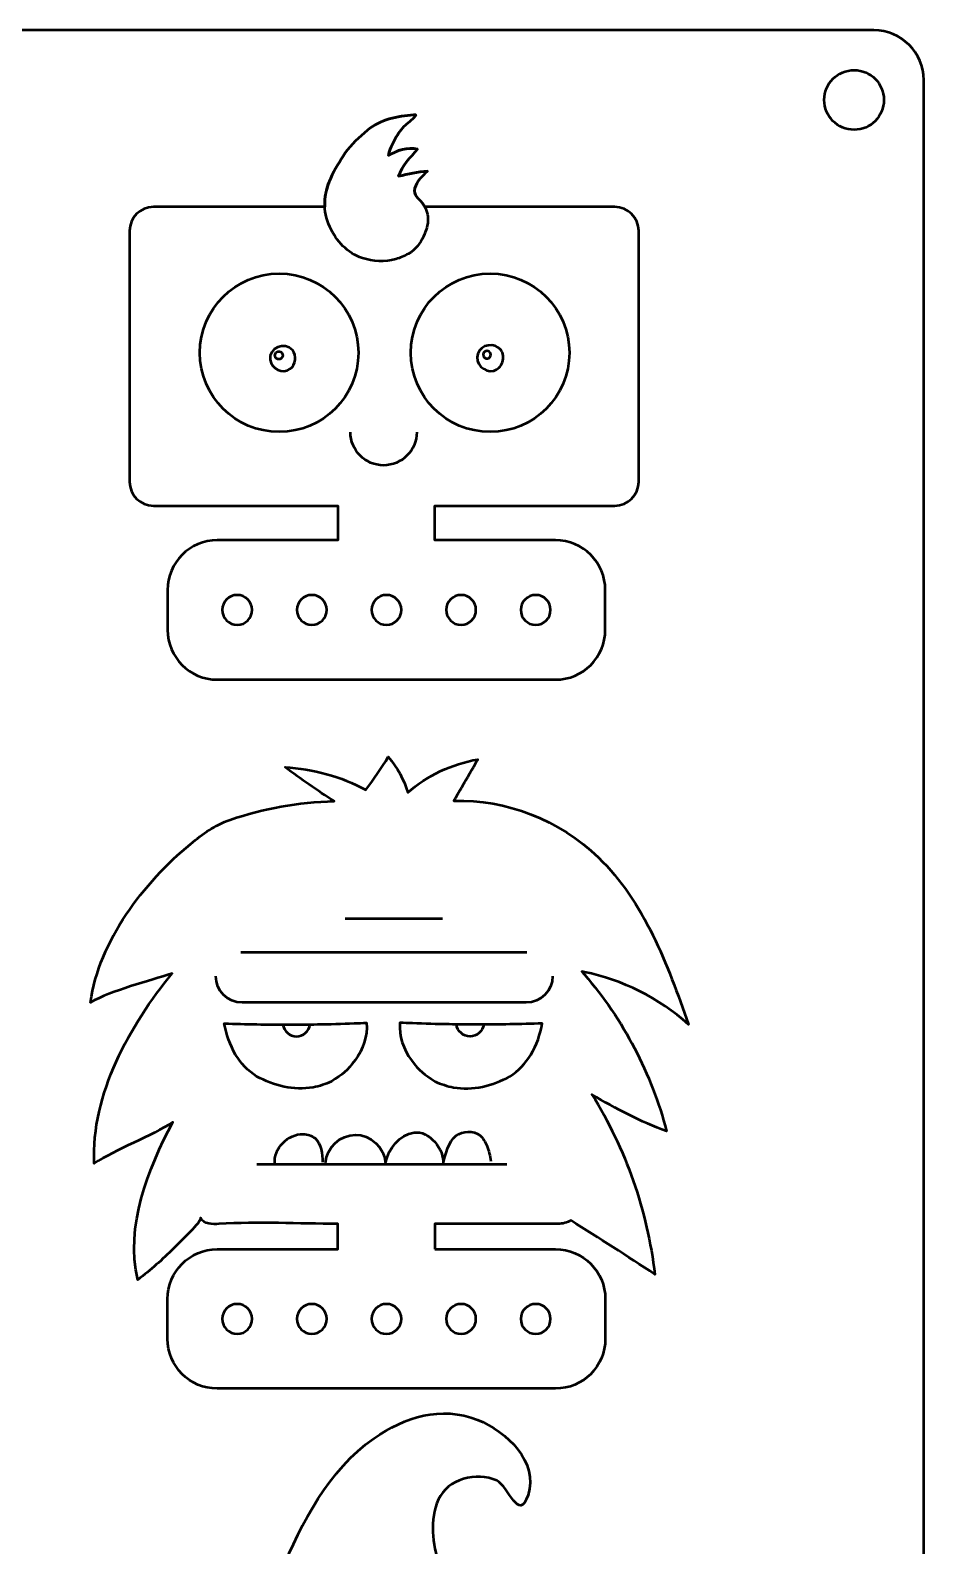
# Model space of a CAD drawing. Header units: centimetres. Extents: x -10.5 to 10.4, y -14.9 to 14.9.
# Drawn here: x 1.42 to 10.4, y -0.28 to 14.95 of the extents above; entities that cross this region are included whole.
import ezdxf

# ---------------------------------------------------------------- set-up
doc = ezdxf.new("R2010")
doc.units = ezdxf.units.CM
doc.header["$MEASUREMENT"] = 0
doc.layers.add('Layer 1', color=7, linetype='Continuous')

msp = doc.modelspace()

# ---------------------------------------------------------------- linework, layer by layer
at = {"layer": 'Layer 1', "lineweight": 53}
msp.add_ellipse((9.7, 14.25), major_axis=(0, 0.3), ratio=1, dxfattribs=at)
at = {"layer": 'Layer 1', "color": 1, "lineweight": 53}
msp.add_open_spline([(-10.5, -14.45), (-10.5, -14.45), (-10.5, 14.45), (-10.5, 14.45), (-10.5, 14.45), (-10.5, 14.72614), (-10.27614, 14.95), (-10, 14.95), (-10, 14.95), (-10, 14.95), (9.9, 14.95), (9.9, 14.95), (9.9, 14.95), (10.17614, 14.95), (10.4, 14.72614), (10.4, 14.45), (10.4, 14.45), (10.4, 14.45), (10.4, -14.45), (10.4, -14.45), (10.4, -14.45), (10.4, -14.72614), (10.17614, -14.95), (9.9, -14.95), (9.9, -14.95), (9.9, -14.95), (-10, -14.95), (-10, -14.95), (-10, -14.95), (-10.27614, -14.95), (-10.5, -14.72614), (-10.5, -14.45)], degree=3, knots=[0, 0, 0, 0, 0.11111111, 0.11111111, 0.11111111, 0.11111111, 0.22222222, 0.22222222, 0.22222222, 0.22222222, 0.33333333, 0.33333333, 0.33333333, 0.33333333, 0.44444444, 0.44444444, 0.44444444, 0.44444444, 0.55555556, 0.55555556, 0.55555556, 0.55555556, 0.66666667, 0.66666667, 0.66666667, 0.66666667, 0.77777778, 0.77777778, 0.77777778, 0.77777778, 1, 1, 1, 1], dxfattribs=at)
at = {"layer": 'Layer 1', "color": 3, "lineweight": 53}
for points, knots in [([(6.7, 8.425), (6.7, 8.425), (3.3, 8.425), (3.3, 8.425), (3.3, 8.425), (3.02386, 8.425), (2.8, 8.64886), (2.8, 8.925), (2.8, 8.925), (2.8, 8.925), (2.8, 9.325), (2.8, 9.325), (2.8, 9.325), (2.8, 9.60114), (3.02386, 9.825), (3.3, 9.825), (3.3, 9.825), (3.3, 9.825), (4.5125, 9.825), (4.5125, 9.825), (4.5125, 9.825), (4.5125, 9.825), (4.5125, 10.172), (4.5125, 10.172), (4.5125, 10.172), (4.5125, 10.172), (2.65845, 10.172), (2.65845, 10.172), (2.65845, 10.172), (2.52602, 10.172), (2.41767, 10.28035), (2.41767, 10.41277), (2.41767, 10.41277), (2.41767, 10.41277), (2.41767, 12.93399), (2.41767, 12.93399), (2.41767, 12.93399), (2.41767, 13.06641), (2.52602, 13.17477), (2.65845, 13.17477), (2.65845, 13.17477), (2.65845, 13.17477), (4.38034, 13.17477), (4.38034, 13.17477), (4.38034, 13.17477), (4.3748, 13.27082), (4.39591, 13.3667), (4.43963, 13.46401), (4.43963, 13.46401), (4.48035, 13.55466), (4.53175, 13.63515), (4.58679, 13.71746), (4.58679, 13.71746), (4.64548, 13.80522), (4.72773, 13.87767), (4.80832, 13.94558), (4.80832, 13.94558), (4.93763, 14.0543), (5.10939, 14.08922), (5.27344, 14.09984), (5.27344, 14.09984), (5.28116, 14.10034), (5.2888, 14.10072), (5.29636, 14.10108), (5.29636, 14.10108), (5.28653, 14.06268), (5.21845, 14.02602), (5.19007, 13.99714), (5.19007, 13.99714), (5.15093, 13.95732), (5.11447, 13.90996), (5.08914, 13.86038), (5.08914, 13.86038), (5.06311, 13.80943), (5.02705, 13.74816), (5.0198, 13.69082), (5.0198, 13.69082), (5.10307, 13.74207), (5.21347, 13.78209), (5.31217, 13.75492), (5.31217, 13.75492), (5.24324, 13.67469), (5.15291, 13.5881), (5.12266, 13.48335), (5.12266, 13.48335), (5.22226, 13.50743), (5.31034, 13.5279), (5.41279, 13.53399), (5.41279, 13.53399), (5.36263, 13.48827), (5.30275, 13.43081), (5.28679, 13.36214), (5.28679, 13.36214), (5.27065, 13.29264), (5.32052, 13.26258), (5.3594, 13.21546), (5.3594, 13.21546), (5.36986, 13.20279), (5.37885, 13.18914), (5.38641, 13.17477), (5.38641, 13.17477), (5.38641, 13.17477), (7.2944, 13.17477), (7.2944, 13.17477), (7.2944, 13.17477), (7.42682, 13.17477), (7.53519, 13.06641), (7.53519, 12.93399), (7.53519, 12.93399), (7.53519, 12.93399), (7.53519, 10.41277), (7.53519, 10.41277), (7.53519, 10.41277), (7.53519, 10.28035), (7.42682, 10.172), (7.2944, 10.172), (7.2944, 10.172), (7.2944, 10.172), (5.48749, 10.172), (5.48749, 10.172), (5.48749, 10.172), (5.48749, 10.172), (5.48749, 9.825), (5.48749, 9.825), (5.48749, 9.825), (5.48749, 9.825), (6.7, 9.825), (6.7, 9.825), (6.7, 9.825), (6.97614, 9.825), (7.2, 9.60114), (7.2, 9.325), (7.2, 9.325), (7.2, 9.325), (7.2, 8.925), (7.2, 8.925), (7.2, 8.925), (7.2, 8.64886), (6.97614, 8.425), (6.7, 8.425)], [0, 0, 0, 0, 0.02777778, 0.02777778, 0.02777778, 0.02777778, 0.05555556, 0.05555556, 0.05555556, 0.05555556, 0.08333333, 0.08333333, 0.08333333, 0.08333333, 0.11111111, 0.11111111, 0.11111111, 0.11111111, 0.13888889, 0.13888889, 0.13888889, 0.13888889, 0.16666667, 0.16666667, 0.16666667, 0.16666667, 0.19444444, 0.19444444, 0.19444444, 0.19444444, 0.22222222, 0.22222222, 0.22222222, 0.22222222, 0.25, 0.25, 0.25, 0.25, 0.27777778, 0.27777778, 0.27777778, 0.27777778, 0.30555556, 0.30555556, 0.30555556, 0.30555556, 0.33333333, 0.33333333, 0.33333333, 0.33333333, 0.36111111, 0.36111111, 0.36111111, 0.36111111, 0.38888889, 0.38888889, 0.38888889, 0.38888889, 0.41666667, 0.41666667, 0.41666667, 0.41666667, 0.44444444, 0.44444444, 0.44444444, 0.44444444, 0.47222222, 0.47222222, 0.47222222, 0.47222222, 0.5, 0.5, 0.5, 0.5, 0.52777778, 0.52777778, 0.52777778, 0.52777778, 0.55555556, 0.55555556, 0.55555556, 0.55555556, 0.58333333, 0.58333333, 0.58333333, 0.58333333, 0.61111111, 0.61111111, 0.61111111, 0.61111111, 0.63888889, 0.63888889, 0.63888889, 0.63888889, 0.66666667, 0.66666667, 0.66666667, 0.66666667, 0.69444444, 0.69444444, 0.69444444, 0.69444444, 0.72222222, 0.72222222, 0.72222222, 0.72222222, 0.75, 0.75, 0.75, 0.75, 0.77777778, 0.77777778, 0.77777778, 0.77777778, 0.80555556, 0.80555556, 0.80555556, 0.80555556, 0.83333333, 0.83333333, 0.83333333, 0.83333333, 0.86111111, 0.86111111, 0.86111111, 0.86111111, 0.88888889, 0.88888889, 0.88888889, 0.88888889, 0.91666667, 0.91666667, 0.91666667, 0.91666667, 0.94444444, 0.94444444, 0.94444444, 0.94444444, 1, 1, 1, 1]), ([(5.4875, 2.7), (5.4875, 2.7), (5.4875, 2.95526), (5.4875, 2.95526), (5.4875, 2.95526), (5.4875, 2.95526), (6.01427, 2.95526), (6.01427, 2.95526), (6.01427, 2.95526), (6.01427, 2.95526), (6.72534, 2.95526), (6.72534, 2.95526), (6.72534, 2.95526), (6.77255, 2.95526), (6.81707, 2.96783), (6.85541, 2.98987), (6.85541, 2.98987), (7.13826, 2.81175), (7.41912, 2.63096), (7.6982, 2.44755), (7.6982, 2.44755), (7.6226, 3.08773), (7.40367, 3.71186), (7.06597, 4.25682), (7.06597, 4.25682), (7.30556, 4.1091), (7.55713, 3.98453), (7.81505, 3.88534), (7.81505, 3.88534), (7.66736, 4.46338), (7.38032, 5.00943), (6.9899, 5.46092), (6.9899, 5.46092), (6.9815, 5.47107), (6.97269, 5.48076), (6.96409, 5.49069), (6.96409, 5.49069), (6.97269, 5.48915), (6.98129, 5.48738), (6.9899, 5.48563), (6.9899, 5.48563), (7.37018, 5.40935), (7.73702, 5.22549), (8.03637, 4.9594), (8.03637, 4.9594), (7.82233, 5.56476), (7.59284, 6.19172), (7.1301, 6.63749), (7.1301, 6.63749), (6.74056, 7.0127), (6.19824, 7.22631), (5.67863, 7.20735), (5.67863, 7.20735), (5.75889, 7.34668), (5.83871, 7.48534), (5.91806, 7.62312), (5.91806, 7.62312), (5.65549, 7.57683), (5.41036, 7.46154), (5.21347, 7.29069), (5.21347, 7.29069), (5.17667, 7.41965), (5.10942, 7.54266), (5.01884, 7.64717), (5.01884, 7.64717), (4.94851, 7.5345), (4.8731, 7.42429), (4.79309, 7.31715), (4.79309, 7.31715), (4.54221, 7.45182), (4.26158, 7.53009), (3.98117, 7.54356), (3.98117, 7.54356), (4.14209, 7.4254), (4.3061, 7.31162), (4.47301, 7.20251), (4.47301, 7.20251), (4.11719, 7.19304), (3.76403, 7.13065), (3.42872, 7.01733), (3.42872, 7.01733), (3.27374, 6.96243), (3.15668, 6.87581), (3.03124, 6.77261), (3.03124, 6.77261), (2.56277, 6.3877), (2.11015, 5.79887), (2.02572, 5.18097), (2.02572, 5.18097), (2.23649, 5.29978), (2.61722, 5.397), (2.84606, 5.4715), (2.84606, 5.4715), (2.42013, 4.95168), (2.033, 4.26187), (2.06255, 3.56216), (2.06255, 3.56216), (2.27461, 3.70169), (2.64389, 3.84015), (2.85288, 3.97751), (2.85288, 3.97751), (2.60246, 3.50528), (2.37227, 2.93123), (2.50102, 2.39331), (2.50102, 2.39331), (2.62937, 2.48964), (2.74775, 2.59714), (2.86186, 2.70976), (2.86186, 2.70976), (2.91633, 2.76348), (2.97025, 2.81776), (3.02473, 2.87152), (3.02473, 2.87152), (3.04066, 2.88726), (3.14189, 2.99323), (3.13102, 3.01449), (3.13102, 3.01449), (3.16382, 2.95034), (3.25645, 2.95134), (3.31583, 2.95488), (3.31583, 2.95488), (3.71164, 2.97834), (4.11565, 2.95659), (4.5125, 2.95532), (4.5125, 2.95532), (4.5125, 2.95532), (4.5125, 2.7), (4.5125, 2.7), (4.5125, 2.7), (4.5125, 2.7), (3.3, 2.7), (3.3, 2.7), (3.3, 2.7), (3.02386, 2.7), (2.8, 2.47614), (2.8, 2.2), (2.8, 2.2), (2.8, 2.2), (2.8, 1.8), (2.8, 1.8), (2.8, 1.8), (2.8, 1.52386), (3.02386, 1.3), (3.3, 1.3), (3.3, 1.3), (3.3, 1.3), (6.7, 1.3), (6.7, 1.3), (6.7, 1.3), (6.97614, 1.3), (7.2, 1.52386), (7.2, 1.8), (7.2, 1.8), (7.2, 1.8), (7.2, 2.2), (7.2, 2.2), (7.2, 2.2), (7.2, 2.47614), (6.97614, 2.7), (6.7, 2.7), (6.7, 2.7), (6.7, 2.7), (5.4875, 2.7), (5.4875, 2.7)], [0, 0, 0, 0, 0.02380952, 0.02380952, 0.02380952, 0.02380952, 0.04761905, 0.04761905, 0.04761905, 0.04761905, 0.07142857, 0.07142857, 0.07142857, 0.07142857, 0.0952381, 0.0952381, 0.0952381, 0.0952381, 0.11904762, 0.11904762, 0.11904762, 0.11904762, 0.14285714, 0.14285714, 0.14285714, 0.14285714, 0.16666667, 0.16666667, 0.16666667, 0.16666667, 0.19047619, 0.19047619, 0.19047619, 0.19047619, 0.21428571, 0.21428571, 0.21428571, 0.21428571, 0.23809524, 0.23809524, 0.23809524, 0.23809524, 0.26190476, 0.26190476, 0.26190476, 0.26190476, 0.28571429, 0.28571429, 0.28571429, 0.28571429, 0.30952381, 0.30952381, 0.30952381, 0.30952381, 0.33333333, 0.33333333, 0.33333333, 0.33333333, 0.35714286, 0.35714286, 0.35714286, 0.35714286, 0.38095238, 0.38095238, 0.38095238, 0.38095238, 0.4047619, 0.4047619, 0.4047619, 0.4047619, 0.42857143, 0.42857143, 0.42857143, 0.42857143, 0.45238095, 0.45238095, 0.45238095, 0.45238095, 0.47619048, 0.47619048, 0.47619048, 0.47619048, 0.5, 0.5, 0.5, 0.5, 0.52380952, 0.52380952, 0.52380952, 0.52380952, 0.54761905, 0.54761905, 0.54761905, 0.54761905, 0.57142857, 0.57142857, 0.57142857, 0.57142857, 0.5952381, 0.5952381, 0.5952381, 0.5952381, 0.61904762, 0.61904762, 0.61904762, 0.61904762, 0.64285714, 0.64285714, 0.64285714, 0.64285714, 0.66666667, 0.66666667, 0.66666667, 0.66666667, 0.69047619, 0.69047619, 0.69047619, 0.69047619, 0.71428571, 0.71428571, 0.71428571, 0.71428571, 0.73809524, 0.73809524, 0.73809524, 0.73809524, 0.76190476, 0.76190476, 0.76190476, 0.76190476, 0.78571429, 0.78571429, 0.78571429, 0.78571429, 0.80952381, 0.80952381, 0.80952381, 0.80952381, 0.83333333, 0.83333333, 0.83333333, 0.83333333, 0.85714286, 0.85714286, 0.85714286, 0.85714286, 0.88095238, 0.88095238, 0.88095238, 0.88095238, 0.9047619, 0.9047619, 0.9047619, 0.9047619, 0.92857143, 0.92857143, 0.92857143, 0.92857143, 0.95238095, 0.95238095, 0.95238095, 0.95238095, 1, 1, 1, 1]), ([(5.48749, -7.05), (5.48749, -7.05), (5.48749, -7.04349), (5.48749, -7.04349), (5.48749, -7.04349), (5.7426, -7.00408), (5.82126, -6.68124), (5.97507, -6.51681), (5.97507, -6.51681), (5.93598, -6.65751), (5.91422, -6.80152), (5.88102, -6.94282), (5.88102, -6.94282), (6.28841, -6.88319), (6.40608, -6.39361), (6.47406, -6.05694), (6.47406, -6.05694), (6.55865, -6.15417), (6.56054, -6.31366), (6.6185, -6.42118), (6.6185, -6.42118), (6.60886, -6.40068), (6.71338, -6.23645), (6.72495, -6.20295), (6.72495, -6.20295), (6.76456, -6.0885), (6.82908, -5.98481), (6.87316, -5.87222), (6.87316, -5.87222), (6.92882, -5.73001), (6.95628, -5.59675), (6.9661, -5.44444), (6.9661, -5.44444), (6.97871, -5.2492), (6.9627, -5.08348), (6.85409, -4.93545), (6.85409, -4.93545), (6.85409, -4.93545), (6.85409, -4.59724), (6.85409, -4.59724), (6.85409, -4.59724), (6.87648, -4.56205), (6.90036, -4.52821), (6.92538, -4.49737), (6.92538, -4.49737), (6.9624, -4.62754), (6.97768, -4.76458), (7.00576, -4.89496), (7.00576, -4.89496), (7.07783, -4.78317), (7.13033, -4.60847), (7.13744, -4.47369), (7.13744, -4.47369), (7.20089, -4.51645), (7.26249, -4.59767), (7.28476, -4.67278), (7.28476, -4.67278), (7.33457, -4.51595), (7.28161, -4.22627), (7.28161, -4.05197), (7.28161, -4.05197), (7.28161, -3.88501), (7.28525, -3.71248), (7.24523, -3.55075), (7.24523, -3.55075), (7.20058, -3.37054), (7.13505, -3.17353), (7.01165, -3.03322), (7.01165, -3.03322), (6.9337, -2.94456), (6.7596, -2.81981), (6.63557, -2.82856), (6.63557, -2.82856), (6.61416, -2.83007), (6.59573, -2.83321), (6.57995, -2.83777), (6.57995, -2.83777), (6.58009, -2.77677), (6.55976, -2.68348), (6.54341, -2.62215), (6.54341, -2.62215), (6.57287, -2.58973), (6.59493, -2.55291), (6.60206, -2.51138), (6.60206, -2.51138), (6.61925, -2.41127), (6.50765, -2.24431), (6.42887, -2.21314), (6.42887, -2.21314), (6.40537, -2.20384), (6.38346, -2.1985), (6.36272, -2.19637), (6.36272, -2.19637), (6.30406, -2.13576), (6.25554, -2.03908), (6.218, -1.96688), (6.218, -1.96688), (6.16754, -1.86985), (6.11235, -1.77453), (6.06419, -1.67682), (6.06419, -1.67682), (5.96218, -1.46988), (5.8779, -1.25089), (5.76276, -1.05009), (5.76276, -1.05009), (5.65802, -0.8674), (5.58944, -0.67192), (5.52936, -0.47216), (5.52936, -0.47216), (5.46407, -0.25499), (5.42912, -0.02779), (5.52353, 0.18808), (5.52353, 0.18808), (5.61024, 0.38624), (5.9073, 0.47238), (6.10856, 0.37498), (6.10856, 0.37498), (6.23188, 0.31532), (6.32823, -0.04909), (6.42283, 0.2297), (6.42283, 0.2297), (6.5353, 0.5612), (6.20684, 0.87047), (5.91637, 0.98504), (5.91637, 0.98504), (5.54521, 1.13142), (5.19122, 1.01705), (4.87336, 0.79807), (4.87336, 0.79807), (4.41874, 0.48488), (4.14676, -0.05444), (3.94083, -0.53854), (3.94083, -0.53854), (3.80603, -0.85555), (3.72979, -1.22158), (3.70092, -1.56289), (3.70092, -1.56289), (3.68839, -1.71113), (3.6796, -1.86094), (3.66648, -2.00801), (3.66648, -2.00801), (3.66025, -2.07766), (3.7101, -2.22727), (3.66178, -2.28472), (3.66178, -2.28472), (3.66178, -2.28472), (3.66408, -2.2897), (3.66408, -2.2897), (3.66408, -2.2897), (3.61521, -2.29762), (3.56858, -2.32137), (3.52618, -2.36772), (3.52618, -2.36772), (3.46288, -2.43692), (3.48178, -2.55305), (3.52495, -2.63547), (3.52495, -2.63547), (3.49077, -2.72133), (3.50212, -2.80225), (3.54098, -2.87443), (3.54098, -2.87443), (3.53773, -2.87575), (3.53449, -2.87708), (3.53127, -2.87845), (3.53127, -2.87845), (3.52552, -2.77066), (3.35514, -2.79881), (3.24508, -2.827), (3.24508, -2.827), (2.8634, -2.92479), (2.80687, -3.39977), (2.79517, -3.72778), (2.79517, -3.72778), (2.78814, -3.92539), (2.80023, -4.12296), (2.81149, -4.32021), (2.81149, -4.32021), (2.82208, -4.50502), (2.86195, -4.77869), (2.79568, -4.94926), (2.79568, -4.94926), (2.84441, -4.82383), (2.93836, -4.72674), (2.99897, -4.60886), (2.99897, -4.60886), (3.03784, -4.71022), (3.0739, -4.83014), (3.11047, -4.92385), (3.11047, -4.92385), (3.12421, -4.88616), (3.14035, -4.84085), (3.15168, -4.8082), (3.15168, -4.8082), (3.15168, -4.8082), (3.15168, -4.98694), (3.15168, -4.98694), (3.15168, -4.98694), (3.12525, -5.11348), (3.11953, -5.24785), (3.11948, -5.33742), (3.11948, -5.33742), (3.11938, -5.57362), (3.21139, -5.78595), (3.27937, -6.00695), (3.27937, -6.00695), (3.3127, -6.11527), (3.35782, -6.21934), (3.41337, -6.31807), (3.41337, -6.31807), (3.41714, -6.32478), (3.43141, -6.34667), (3.45042, -6.37541), (3.45042, -6.37541), (3.50404, -6.4564), (3.59553, -6.59144), (3.59602, -6.59094), (3.59602, -6.59094), (3.69883, -6.48601), (3.61687, -6.29778), (3.66948, -6.16735), (3.66948, -6.16735), (3.84047, -6.47962), (4.15569, -6.86143), (4.47869, -7.05), (4.47869, -7.05), (4.47869, -7.05), (3.3, -7.05), (3.3, -7.05), (3.3, -7.05), (3.02386, -7.05), (2.8, -7.27386), (2.8, -7.55), (2.8, -7.55), (2.8, -7.55), (2.8, -7.95), (2.8, -7.95), (2.8, -7.95), (2.8, -8.22614), (3.02386, -8.45), (3.3, -8.45), (3.3, -8.45), (3.3, -8.45), (6.7, -8.45), (6.7, -8.45), (6.7, -8.45), (6.97614, -8.45), (7.2, -8.22614), (7.2, -7.95), (7.2, -7.95), (7.2, -7.95), (7.2, -7.55), (7.2, -7.55), (7.2, -7.55), (7.2, -7.27386), (6.97614, -7.05), (6.7, -7.05), (6.7, -7.05), (6.7, -7.05), (5.48749, -7.05), (5.48749, -7.05)], [0, 0, 0, 0, 0.01515152, 0.01515152, 0.01515152, 0.01515152, 0.03030303, 0.03030303, 0.03030303, 0.03030303, 0.04545455, 0.04545455, 0.04545455, 0.04545455, 0.06060606, 0.06060606, 0.06060606, 0.06060606, 0.07575758, 0.07575758, 0.07575758, 0.07575758, 0.09090909, 0.09090909, 0.09090909, 0.09090909, 0.10606061, 0.10606061, 0.10606061, 0.10606061, 0.12121212, 0.12121212, 0.12121212, 0.12121212, 0.13636364, 0.13636364, 0.13636364, 0.13636364, 0.15151515, 0.15151515, 0.15151515, 0.15151515, 0.16666667, 0.16666667, 0.16666667, 0.16666667, 0.18181818, 0.18181818, 0.18181818, 0.18181818, 0.1969697, 0.1969697, 0.1969697, 0.1969697, 0.21212121, 0.21212121, 0.21212121, 0.21212121, 0.22727273, 0.22727273, 0.22727273, 0.22727273, 0.24242424, 0.24242424, 0.24242424, 0.24242424, 0.25757576, 0.25757576, 0.25757576, 0.25757576, 0.27272727, 0.27272727, 0.27272727, 0.27272727, 0.28787879, 0.28787879, 0.28787879, 0.28787879, 0.3030303, 0.3030303, 0.3030303, 0.3030303, 0.31818182, 0.31818182, 0.31818182, 0.31818182, 0.33333333, 0.33333333, 0.33333333, 0.33333333, 0.34848485, 0.34848485, 0.34848485, 0.34848485, 0.36363636, 0.36363636, 0.36363636, 0.36363636, 0.37878788, 0.37878788, 0.37878788, 0.37878788, 0.39393939, 0.39393939, 0.39393939, 0.39393939, 0.40909091, 0.40909091, 0.40909091, 0.40909091, 0.42424242, 0.42424242, 0.42424242, 0.42424242, 0.43939394, 0.43939394, 0.43939394, 0.43939394, 0.45454545, 0.45454545, 0.45454545, 0.45454545, 0.46969697, 0.46969697, 0.46969697, 0.46969697, 0.48484848, 0.48484848, 0.48484848, 0.48484848, 0.5, 0.5, 0.5, 0.5, 0.51515152, 0.51515152, 0.51515152, 0.51515152, 0.53030303, 0.53030303, 0.53030303, 0.53030303, 0.54545455, 0.54545455, 0.54545455, 0.54545455, 0.56060606, 0.56060606, 0.56060606, 0.56060606, 0.57575758, 0.57575758, 0.57575758, 0.57575758, 0.59090909, 0.59090909, 0.59090909, 0.59090909, 0.60606061, 0.60606061, 0.60606061, 0.60606061, 0.62121212, 0.62121212, 0.62121212, 0.62121212, 0.63636364, 0.63636364, 0.63636364, 0.63636364, 0.65151515, 0.65151515, 0.65151515, 0.65151515, 0.66666667, 0.66666667, 0.66666667, 0.66666667, 0.68181818, 0.68181818, 0.68181818, 0.68181818, 0.6969697, 0.6969697, 0.6969697, 0.6969697, 0.71212121, 0.71212121, 0.71212121, 0.71212121, 0.72727273, 0.72727273, 0.72727273, 0.72727273, 0.74242424, 0.74242424, 0.74242424, 0.74242424, 0.75757576, 0.75757576, 0.75757576, 0.75757576, 0.77272727, 0.77272727, 0.77272727, 0.77272727, 0.78787879, 0.78787879, 0.78787879, 0.78787879, 0.8030303, 0.8030303, 0.8030303, 0.8030303, 0.81818182, 0.81818182, 0.81818182, 0.81818182, 0.83333333, 0.83333333, 0.83333333, 0.83333333, 0.84848485, 0.84848485, 0.84848485, 0.84848485, 0.86363636, 0.86363636, 0.86363636, 0.86363636, 0.87878788, 0.87878788, 0.87878788, 0.87878788, 0.89393939, 0.89393939, 0.89393939, 0.89393939, 0.90909091, 0.90909091, 0.90909091, 0.90909091, 0.92424242, 0.92424242, 0.92424242, 0.92424242, 0.93939394, 0.93939394, 0.93939394, 0.93939394, 0.95454545, 0.95454545, 0.95454545, 0.95454545, 0.96969697, 0.96969697, 0.96969697, 0.96969697, 1, 1, 1, 1])]:
    msp.add_open_spline(points, degree=3, knots=knots, dxfattribs=at)
at = {"layer": 'Layer 1', "color": 5, "lineweight": 53}
for points, knots in [([(5.27344, 14.09984), (5.10939, 14.08922), (4.93764, 14.0543), (4.80833, 13.94558), (4.80833, 13.94558), (4.72773, 13.87767), (4.64548, 13.80522), (4.58679, 13.71746), (4.58679, 13.71746), (4.53175, 13.63515), (4.48035, 13.55466), (4.43963, 13.46401), (4.43963, 13.46401), (4.3655, 13.29902), (4.35636, 13.13815), (4.43193, 12.97357), (4.43193, 12.97357), (4.49769, 12.83039), (4.60592, 12.71124), (4.75824, 12.66061), (4.75824, 12.66061), (4.86253, 12.62592), (4.9869, 12.61676), (5.09296, 12.65049), (5.09296, 12.65049), (5.13813, 12.66483), (5.18083, 12.68091), (5.22174, 12.7051), (5.22174, 12.7051), (5.29412, 12.74796), (5.33708, 12.80416), (5.3729, 12.87952), (5.3729, 12.87952), (5.39796, 12.93231), (5.41956, 12.99917), (5.41695, 13.05846), (5.41695, 13.05846), (5.41439, 13.11553), (5.39576, 13.17141), (5.35941, 13.21546), (5.35941, 13.21546), (5.32053, 13.26258), (5.27066, 13.29264), (5.2868, 13.36214), (5.2868, 13.36214), (5.30275, 13.43081), (5.36264, 13.48827), (5.41279, 13.53399), (5.41279, 13.53399), (5.31035, 13.5279), (5.22227, 13.50743), (5.12267, 13.48335), (5.12267, 13.48335), (5.15292, 13.5881), (5.24325, 13.67469), (5.31217, 13.75492), (5.31217, 13.75492), (5.21348, 13.78209), (5.10307, 13.74207), (5.01981, 13.69082), (5.01981, 13.69082), (5.02706, 13.74816), (5.06312, 13.80943), (5.08914, 13.86038), (5.08914, 13.86038), (5.11447, 13.90996), (5.15094, 13.95733), (5.19007, 13.99714), (5.19007, 13.99714), (5.21845, 14.02602), (5.28654, 14.06269), (5.29637, 14.10108), (5.29637, 14.10108), (5.28881, 14.10073), (5.28117, 14.10034), (5.27344, 14.09984)], [0, 0, 0, 0, 0.05, 0.05, 0.05, 0.05, 0.1, 0.1, 0.1, 0.1, 0.15, 0.15, 0.15, 0.15, 0.2, 0.2, 0.2, 0.2, 0.25, 0.25, 0.25, 0.25, 0.3, 0.3, 0.3, 0.3, 0.35, 0.35, 0.35, 0.35, 0.4, 0.4, 0.4, 0.4, 0.45, 0.45, 0.45, 0.45, 0.5, 0.5, 0.5, 0.5, 0.55, 0.55, 0.55, 0.55, 0.6, 0.6, 0.6, 0.6, 0.65, 0.65, 0.65, 0.65, 0.7, 0.7, 0.7, 0.7, 0.75, 0.75, 0.75, 0.75, 0.8, 0.8, 0.8, 0.8, 0.85, 0.85, 0.85, 0.85, 0.9, 0.9, 0.9, 0.9, 1, 1, 1, 1]), ([(4.71767, 11.71002), (4.71767, 12.14976), (4.36119, 12.50622), (3.92147, 12.50622), (3.92147, 12.50622), (3.48173, 12.50622), (3.12522, 12.14976), (3.12522, 11.71002), (3.12522, 11.71002), (3.12522, 11.27028), (3.48173, 10.9138), (3.92147, 10.9138), (3.92147, 10.9138), (4.36119, 10.9138), (4.71767, 11.27028), (4.71767, 11.71002)], [0, 0, 0, 0, 0.2, 0.2, 0.2, 0.2, 0.4, 0.4, 0.4, 0.4, 0.6, 0.6, 0.6, 0.6, 1, 1, 1, 1]), ([(6.83836, 11.71002), (6.83836, 12.14976), (6.48187, 12.50622), (6.04213, 12.50622), (6.04213, 12.50622), (5.60241, 12.50622), (5.24591, 12.14976), (5.24591, 11.71002), (5.24591, 11.71002), (5.24591, 11.27028), (5.60241, 10.9138), (6.04213, 10.9138), (6.04213, 10.9138), (6.48187, 10.9138), (6.83836, 11.27028), (6.83836, 11.71002)], [0, 0, 0, 0, 0.2, 0.2, 0.2, 0.2, 0.4, 0.4, 0.4, 0.4, 0.6, 0.6, 0.6, 0.6, 1, 1, 1, 1]), ([(4.03165, 11.54716), (3.95268, 11.49057), (3.847, 11.54641), (3.83133, 11.63878), (3.83133, 11.63878), (3.81098, 11.7585), (3.97863, 11.82492), (4.05559, 11.73563), (4.05559, 11.73563), (4.10197, 11.68176), (4.08988, 11.58891), (4.03165, 11.54716)], [0, 0, 0, 0, 0.25, 0.25, 0.25, 0.25, 0.5, 0.5, 0.5, 0.5, 1, 1, 1, 1]), ([(3.95603, 11.69701), (3.9511, 11.71476), (3.93275, 11.72818), (3.90846, 11.72151), (3.90846, 11.72151), (3.85941, 11.70804), (3.8762, 11.63589), (3.92719, 11.64571), (3.92719, 11.64571), (3.95037, 11.6502), (3.96163, 11.67679), (3.95603, 11.69701)], [0, 0, 0, 0, 0.25, 0.25, 0.25, 0.25, 0.5, 0.5, 0.5, 0.5, 1, 1, 1, 1]), ([(6.16554, 11.61594), (6.15163, 11.57475), (6.12042, 11.53937), (6.07807, 11.52813), (6.07807, 11.52813), (5.9857, 11.50357), (5.88234, 11.60502), (5.91793, 11.69941), (5.91793, 11.69941), (5.94679, 11.79615), (6.0905, 11.81428), (6.14915, 11.73876), (6.14915, 11.73876), (6.176, 11.70418), (6.17941, 11.65714), (6.16554, 11.61594)], [0, 0, 0, 0, 0.2, 0.2, 0.2, 0.2, 0.4, 0.4, 0.4, 0.4, 0.6, 0.6, 0.6, 0.6, 1, 1, 1, 1]), ([(5.9872, 11.71897), (6.00022, 11.72877), (6.01875, 11.73162), (6.03267, 11.72233), (6.03267, 11.72233), (6.05187, 11.70955), (6.05443, 11.6805), (6.0387, 11.66394), (6.0387, 11.66394), (6.02652, 11.65113), (6.00513, 11.64838), (5.99012, 11.65766), (5.99012, 11.65766), (5.98012, 11.66386), (5.97366, 11.67497), (5.97221, 11.68653), (5.97221, 11.68653), (5.97058, 11.69982), (5.9766, 11.711), (5.9872, 11.71897)], [0, 0, 0, 0, 0.16666667, 0.16666667, 0.16666667, 0.16666667, 0.33333333, 0.33333333, 0.33333333, 0.33333333, 0.5, 0.5, 0.5, 0.5, 0.66666667, 0.66666667, 0.66666667, 0.66666667, 1, 1, 1, 1]), ([(4.02231, 4.95831), (3.80493, 4.95806), (3.58755, 4.9617), (3.37027, 4.96932), (3.37027, 4.96932), (3.38967, 4.8591), (3.42607, 4.75128), (3.48418, 4.65569), (3.48418, 4.65569), (3.53718, 4.56853), (3.60867, 4.49184), (3.69477, 4.43743), (3.69477, 4.43743), (3.86767, 4.34501), (4.06997, 4.2912), (4.26303, 4.32665), (4.26303, 4.32665), (4.32635, 4.33932), (4.38828, 4.35906), (4.44721, 4.38552), (4.44721, 4.38552), (4.55794, 4.46085), (4.60543, 4.49207), (4.68451, 4.6002), (4.68451, 4.6002), (4.76362, 4.70842), (4.81347, 4.84269), (4.79995, 4.97604), (4.79995, 4.97604), (4.75857, 4.97422), (4.7172, 4.97253), (4.67581, 4.97097), (4.67581, 4.97097), (4.55292, 4.96637), (4.42996, 4.96301), (4.30698, 4.96092), (4.30698, 4.96092), (4.21209, 4.9593), (4.11719, 4.95842), (4.02231, 4.95831)], [0, 0, 0, 0, 0.09090909, 0.09090909, 0.09090909, 0.09090909, 0.18181818, 0.18181818, 0.18181818, 0.18181818, 0.27272727, 0.27272727, 0.27272727, 0.27272727, 0.36363636, 0.36363636, 0.36363636, 0.36363636, 0.45454545, 0.45454545, 0.45454545, 0.45454545, 0.54545455, 0.54545455, 0.54545455, 0.54545455, 0.63636364, 0.63636364, 0.63636364, 0.63636364, 0.72727273, 0.72727273, 0.72727273, 0.72727273, 0.81818182, 0.81818182, 0.81818182, 0.81818182, 1, 1, 1, 1]), ([(3.9583, 4.96014), (3.96623, 4.89363), (4.02884, 4.83814), (4.09582, 4.8383), (4.09582, 4.8383), (4.16282, 4.83844), (4.22518, 4.89416), (4.23283, 4.96072)], [0, 0, 0, 0, 0.33333333, 0.33333333, 0.33333333, 0.33333333, 1, 1, 1, 1]), ([(5.91374, 4.95831), (6.13114, 4.95806), (6.34852, 4.9617), (6.56579, 4.96932), (6.56579, 4.96932), (6.54639, 4.8591), (6.50998, 4.75128), (6.4519, 4.65569), (6.4519, 4.65569), (6.39891, 4.56853), (6.32741, 4.49184), (6.24132, 4.43743), (6.24132, 4.43743), (6.0684, 4.34501), (5.8661, 4.2912), (5.67303, 4.32665), (5.67303, 4.32665), (5.60973, 4.33932), (5.54779, 4.35906), (5.48886, 4.38552), (5.48886, 4.38552), (5.37814, 4.46085), (5.33065, 4.49207), (5.25156, 4.6002), (5.25156, 4.6002), (5.17245, 4.70842), (5.1226, 4.84269), (5.13612, 4.97604), (5.13612, 4.97604), (5.17751, 4.97422), (5.21887, 4.97253), (5.26026, 4.97097), (5.26026, 4.97097), (5.38315, 4.96637), (5.50612, 4.96301), (5.62908, 4.96092), (5.62908, 4.96092), (5.72396, 4.9593), (5.81886, 4.95842), (5.91374, 4.95831)], [0, 0, 0, 0, 0.09090909, 0.09090909, 0.09090909, 0.09090909, 0.18181818, 0.18181818, 0.18181818, 0.18181818, 0.27272727, 0.27272727, 0.27272727, 0.27272727, 0.36363636, 0.36363636, 0.36363636, 0.36363636, 0.45454545, 0.45454545, 0.45454545, 0.45454545, 0.54545455, 0.54545455, 0.54545455, 0.54545455, 0.63636364, 0.63636364, 0.63636364, 0.63636364, 0.72727273, 0.72727273, 0.72727273, 0.72727273, 0.81818182, 0.81818182, 0.81818182, 0.81818182, 1, 1, 1, 1]), ([(5.97777, 4.96014), (5.96984, 4.89363), (5.90723, 4.83814), (5.84023, 4.8383), (5.84023, 4.8383), (5.77326, 4.83844), (5.71089, 4.89416), (5.70324, 4.96072)], [0, 0, 0, 0, 0.33333333, 0.33333333, 0.33333333, 0.33333333, 1, 1, 1, 1]), ([(3.87754, 3.5559), (3.86351, 3.71226), (4.0079, 3.86364), (4.16475, 3.85699), (4.16475, 3.85699), (4.2075, 3.85519), (4.25092, 3.84271), (4.28367, 3.81519), (4.28367, 3.81519), (4.34428, 3.76436), (4.35567, 3.65448), (4.35735, 3.5754)], [0, 0, 0, 0, 0.25, 0.25, 0.25, 0.25, 0.5, 0.5, 0.5, 0.5, 1, 1, 1, 1]), ([(4.38626, 3.56892), (4.39671, 3.72009), (4.5366, 3.85083), (4.68816, 3.85102), (4.68816, 3.85102), (4.83971, 3.8512), (4.97993, 3.72087), (4.99078, 3.5697), (4.99078, 3.5697), (5.02136, 3.71478), (5.13167, 3.85062), (5.27817, 3.87341), (5.27817, 3.87341), (5.42468, 3.89621), (5.58687, 3.70359), (5.56932, 3.55635), (5.56932, 3.55635), (5.58766, 3.64094), (5.6283, 3.7905), (5.69889, 3.8406), (5.69889, 3.8406), (5.76948, 3.89065), (5.87361, 3.89864), (5.94041, 3.84364), (5.94041, 3.84364), (5.97211, 3.81754), (5.99286, 3.78048), (6.00859, 3.74254), (6.00859, 3.74254), (6.02939, 3.69234), (6.0427, 3.639), (6.04792, 3.5849)], [0, 0, 0, 0, 0.11111111, 0.11111111, 0.11111111, 0.11111111, 0.22222222, 0.22222222, 0.22222222, 0.22222222, 0.33333333, 0.33333333, 0.33333333, 0.33333333, 0.44444444, 0.44444444, 0.44444444, 0.44444444, 0.55555556, 0.55555556, 0.55555556, 0.55555556, 0.66666667, 0.66666667, 0.66666667, 0.66666667, 0.77777778, 0.77777778, 0.77777778, 0.77777778, 1, 1, 1, 1])]:
    msp.add_open_spline(points, degree=3, knots=knots, dxfattribs=at)
for points in [[(4.97119, 10.57821), (4.78707, 10.57821), (4.63782, 10.72746), (4.63782, 10.91158)], [(5.304, 10.91158), (5.304, 10.72746), (5.15474, 10.57821), (4.97061, 10.57821)], [(4.58659, 6.02418), (4.58659, 6.02418), (5.56394, 6.02418), (5.56394, 6.02418)], [(3.53705, 5.68615), (3.53705, 5.68615), (6.4095, 5.68615), (6.4095, 5.68615)], [(3.54946, 5.17913), (3.40397, 5.17913), (3.28493, 5.29817), (3.28493, 5.44366)], [(6.66968, 5.44366), (6.66968, 5.29817), (6.55065, 5.17913), (6.40513, 5.17913)], [(6.40513, 5.17913), (6.40513, 5.17913), (3.54946, 5.17913), (3.54946, 5.17913)], [(3.69744, 3.55511), (3.69744, 3.55511), (6.21099, 3.55511), (6.21099, 3.55511)]]:
    msp.add_open_spline(points, degree=3, dxfattribs=at)
at = {"layer": 'Layer 1', "lineweight": 53}
for points in [[(3.35, 9.125), (3.35, 9.20784), (3.41716, 9.275), (3.5, 9.275), (3.5, 9.275), (3.58284, 9.275), (3.65, 9.20784), (3.65, 9.125), (3.65, 9.125), (3.65, 9.04216), (3.58284, 8.975), (3.5, 8.975), (3.5, 8.975), (3.41716, 8.975), (3.35, 9.04216), (3.35, 9.125)], [(4.1, 9.125), (4.1, 9.20784), (4.16716, 9.275), (4.25, 9.275), (4.25, 9.275), (4.33284, 9.275), (4.4, 9.20784), (4.4, 9.125), (4.4, 9.125), (4.4, 9.04216), (4.33284, 8.975), (4.25, 8.975), (4.25, 8.975), (4.16716, 8.975), (4.1, 9.04216), (4.1, 9.125)], [(4.85, 9.125), (4.85, 9.20784), (4.91716, 9.275), (5, 9.275), (5, 9.275), (5.08284, 9.275), (5.15, 9.20784), (5.15, 9.125), (5.15, 9.125), (5.15, 9.04216), (5.08284, 8.975), (5, 8.975), (5, 8.975), (4.91716, 8.975), (4.85, 9.04216), (4.85, 9.125)], [(5.6, 9.125), (5.6, 9.20784), (5.66716, 9.275), (5.75, 9.275), (5.75, 9.275), (5.83284, 9.275), (5.9, 9.20784), (5.9, 9.125), (5.9, 9.125), (5.9, 9.04216), (5.83284, 8.975), (5.75, 8.975), (5.75, 8.975), (5.66716, 8.975), (5.6, 9.04216), (5.6, 9.125)], [(6.35, 9.125), (6.35, 9.20784), (6.41716, 9.275), (6.5, 9.275), (6.5, 9.275), (6.58284, 9.275), (6.65, 9.20784), (6.65, 9.125), (6.65, 9.125), (6.65, 9.04216), (6.58284, 8.975), (6.5, 8.975), (6.5, 8.975), (6.41716, 8.975), (6.35, 9.04216), (6.35, 9.125)], [(3.35, 2), (3.35, 2.08284), (3.41716, 2.15), (3.5, 2.15), (3.5, 2.15), (3.58284, 2.15), (3.65, 2.08284), (3.65, 2), (3.65, 2), (3.65, 1.91716), (3.58284, 1.85), (3.5, 1.85), (3.5, 1.85), (3.41716, 1.85), (3.35, 1.91716), (3.35, 2)], [(4.1, 2), (4.1, 2.08284), (4.16716, 2.15), (4.25, 2.15), (4.25, 2.15), (4.33284, 2.15), (4.4, 2.08284), (4.4, 2), (4.4, 2), (4.4, 1.91716), (4.33284, 1.85), (4.25, 1.85), (4.25, 1.85), (4.16716, 1.85), (4.1, 1.91716), (4.1, 2)], [(4.85, 2), (4.85, 2.08284), (4.91716, 2.15), (5, 2.15), (5, 2.15), (5.08284, 2.15), (5.15, 2.08284), (5.15, 2), (5.15, 2), (5.15, 1.91716), (5.08284, 1.85), (5, 1.85), (5, 1.85), (4.91716, 1.85), (4.85, 1.91716), (4.85, 2)], [(5.6, 2), (5.6, 2.08284), (5.66716, 2.15), (5.75, 2.15), (5.75, 2.15), (5.83284, 2.15), (5.9, 2.08284), (5.9, 2), (5.9, 2), (5.9, 1.91716), (5.83284, 1.85), (5.75, 1.85), (5.75, 1.85), (5.66716, 1.85), (5.6, 1.91716), (5.6, 2)], [(6.35, 2), (6.35, 2.08284), (6.41716, 2.15), (6.5, 2.15), (6.5, 2.15), (6.58284, 2.15), (6.65, 2.08284), (6.65, 2), (6.65, 2), (6.65, 1.91716), (6.58284, 1.85), (6.5, 1.85), (6.5, 1.85), (6.41716, 1.85), (6.35, 1.91716), (6.35, 2)]]:
    msp.add_open_spline(points, degree=3, knots=[0, 0, 0, 0, 0.2, 0.2, 0.2, 0.2, 0.4, 0.4, 0.4, 0.4, 0.6, 0.6, 0.6, 0.6, 1, 1, 1, 1], dxfattribs=at)

doc.saveas('drawing.dxf')
